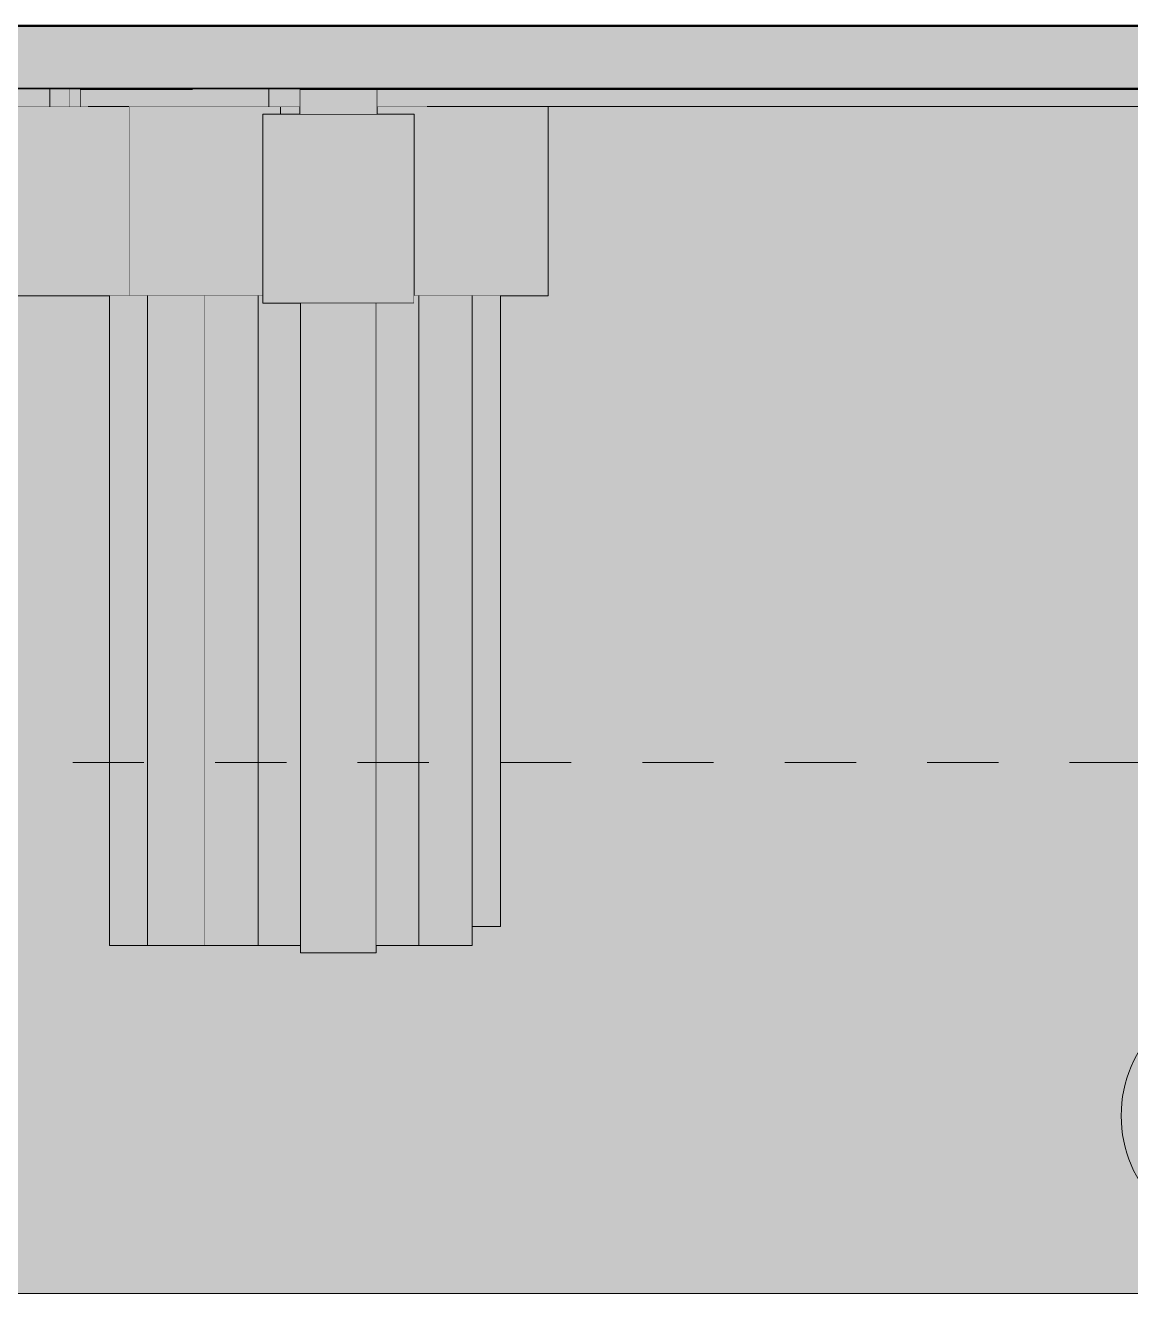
# Model space of a CAD drawing. Header units: millimetres. Extents: x -46169 to 228156, y -86316 to 18123.
# Drawn here: x 161364 to 165745, y -86316 to -81289 of the extents above; entities that cross this region are included whole.
import ezdxf
from ezdxf.enums import TextEntityAlignment as Align

# ---------------------------------------------------------------- set-up
doc = ezdxf.new("R2010")
doc.units = ezdxf.units.MM
doc.header["$MEASUREMENT"] = 0
doc.linetypes.add('Dashed', pattern=[2822.222233, 1411.111116, -1411.111116])
doc.linetypes.add('Wipeout_Contour', pattern=[1000, 0, -1000])
for name, color, linetype, lineweight, true_color in [('0_Pen_No__105', 7, 'Continuous', 15, 0xa6a6a6), ('A-230-M_FLOOR.IFC Import_Pen_No__109', 7, 'Continuous', 15, 0xa6a6a6), ('A-230-M_FLOOR.IFC Import_Pen_No__29', 7, 'Continuous', 50, 0x2a2a2a), ('New_A-15-MG_Structural_Grid_Phase_2_Pen_No__222', 7, 'Continuous', 13, 0x65af33)]:
    doc.layers.add(name, color=color, linetype=linetype, lineweight=lineweight, true_color=true_color)
for name, color, linetype in [('A-230-M_FLOOR.IFC Import', 7, 'Continuous'), ('New_A-15-MG_Structural_Grid_Phase_2', 7, 'Continuous'), ('New_A-20-M_Floor_Slab', 7, 'Continuous'), ('S-160-M_FOUND.IFC Import', 7, 'Continuous'), ('S-280-M_COLUMN.IFC Import', 7, 'Continuous'), ('S-280-M_STRUCT_FRAME.IFC Import', 7, 'Continuous')]:
    doc.layers.add(name, color=color, linetype=linetype)
for name, color, linetype, lineweight in [('A-95-P_Drawing_Pen_No__1', 7, 'Continuous', 13), ('A-95-P_Drawing_Pen_No__84', 8, 'Continuous', 20), ('New_A-20-M_Floor_Slab_Pen_No__1', 7, 'Continuous', 13), ('S-160-M_FOUND.IFC Import_Pen_No__1', 7, 'Continuous', 13), ('S-160-M_FOUND.IFC Import_Pen_No__4', 7, 'Continuous', 20), ('S-280-M_COLUMN.IFC Import_Pen_No__88', 8, 'Continuous', 20), ('S-280-M_STRUCT_FRAME.IFC Import_Pen_No__4', 7, 'Continuous', 20)]:
    doc.layers.add(name, color=color, linetype=linetype, lineweight=lineweight)
doc.styles.add('GENERATED_STYLE_1', font='')
doc.styles.get('GENERATED_STYLE_1').set_extended_font_data('Swis721 BT')

# ---------------------------------------------------------------- blocks, each defined once
blk = doc.blocks.new('Section Elem_146_1', base_point=(104446.8, -81111))
at = {"color": 254, "linetype": 'Wipeout_Contour', "lineweight": 0, "ltscale": 757399.620549}
blk.add_wipeout([(160483.1, -81290.5), (181470.3, -81290.5), (181470.3, -81190.5), (160483.1, -81190.5)], dxfattribs=at).dxf.layer = 'New_A-20-M_Floor_Slab'
at = {"layer": 'New_A-20-M_Floor_Slab_Pen_No__1', "linetype": 'Continuous', "flags": 128}
blk.add_lwpolyline([(181470.3, -81290.5), (160483.1, -81290.5), (138338.7, -81290.5), (126599.8, -81290.5), (105107.6, -81290.5)], dxfattribs=at)
blk = doc.blocks.new('Section Elem_252_1', base_point=(104446.8, -81111))
at = {"color": 254, "linetype": 'Wipeout_Contour', "lineweight": 0, "ltscale": 1089888.598927667}
blk.add_wipeout([(161774.2, -82361), (162305.1, -82361), (162305.1, -81641), (162375.3, -81641), (162375.3, -81611), (161774.2, -81611)], dxfattribs=at).dxf.layer = 'S-160-M_FOUND.IFC Import'
at = {"color": 254, "linetype": 'Wipeout_Contour', "lineweight": 0, "ltscale": 1094614.229576902}
blk.add_wipeout([(163435.9, -81611), (162758.8, -81611), (162758.8, -81641), (162905.1, -81641), (162905.1, -82361), (163435.9, -82361)], dxfattribs=at).dxf.layer = 'S-160-M_FOUND.IFC Import'
at = {"layer": 'S-160-M_FOUND.IFC Import_Pen_No__4', "linetype": 'Continuous'}
for p, q in [((161774.2, -81611), (161774.2, -82361)), ((162758.8, -81611), (162956.2, -81611)), ((163435.9, -82361), (163435.9, -81611)), ((162305.1, -82361), (161774.2, -82361)), ((163435.9, -82361), (162905.1, -82361))]:
    blk.add_line(p, q, dxfattribs=at)
at = {"color": 254, "linetype": 'Wipeout_Contour', "lineweight": 0, "ltscale": 727086.035925}
blk.add_wipeout([(162451.4, -81611), (162375.3, -81611), (162375.3, -81641), (162451.4, -81641)], dxfattribs=at).dxf.layer = 'S-160-M_FOUND.IFC Import'
at = {"layer": 'S-160-M_FOUND.IFC Import_Pen_No__4', "linetype": 'Continuous'}
for p, q in [((161774.2, -81611), (162375.3, -81611)), ((162375.3, -81611), (162451.4, -81611)), ((162375.3, -81641), (162375.3, -81611))]:
    blk.add_line(p, q, dxfattribs=at)
blk = doc.blocks.new('Section Elem_253_1', base_point=(104446.8, -81111))
at = {"color": 254, "linetype": 'Wipeout_Contour', "lineweight": 0, "ltscale": 729942.351597}
blk.add_wipeout([(162074.7, -82361), (162074.7, -84936), (162286.9, -84936), (162286.9, -82361)], dxfattribs=at).dxf.layer = 'S-160-M_FOUND.IFC Import'
at = {"layer": 'S-160-M_FOUND.IFC Import_Pen_No__1', "linetype": 'Continuous'}
blk.add_line((162074.7, -84936), (162074.7, -82361), dxfattribs=at)
at = {"color": 254, "linetype": 'Wipeout_Contour', "lineweight": 0, "ltscale": 1094658.27786701}
blk.add_wipeout([(162286.9, -82361), (162286.9, -84936), (162455.1, -84936), (162455.1, -82391), (162305.1, -82391), (162305.1, -82361)], dxfattribs=at).dxf.layer = 'S-160-M_FOUND.IFC Import'
at = {"layer": 'S-160-M_FOUND.IFC Import_Pen_No__1', "linetype": 'Continuous'}
for p, q in [((162286.9, -84936), (162286.9, -82361)), ((162074.7, -84936), (162286.9, -84936)), ((162286.9, -84936), (162455.1, -84936))]:
    blk.add_line(p, q, dxfattribs=at)
blk = doc.blocks.new('Section Elem_254_1', base_point=(104446.8, -81111))
at = {"color": 254, "linetype": 'Wipeout_Contour', "lineweight": 0, "ltscale": 722206.786886}
blk.add_wipeout([(160651.1, -82361), (161076.1, -82361), (161076.1, -81611), (160651.1, -81611)], dxfattribs=at).dxf.layer = 'S-160-M_FOUND.IFC Import'
at = {"layer": 'S-160-M_FOUND.IFC Import_Pen_No__4', "linetype": 'Continuous'}
blk.add_line((160651.1, -81611), (160651.1, -82361), dxfattribs=at)
at = {"color": 254, "linetype": 'Wipeout_Contour', "lineweight": 0, "ltscale": 724208.980409}
blk.add_wipeout([(161076.1, -82361), (161774.2, -82361), (161774.2, -81611), (161076.1, -81611)], dxfattribs=at).dxf.layer = 'S-160-M_FOUND.IFC Import'
at = {"layer": 'S-160-M_FOUND.IFC Import_Pen_No__4', "linetype": 'Continuous'}
for p, q in [((160651.1, -81611), (161076.1, -81611)), ((161076.1, -81611), (161613, -81611)), ((161076.1, -82361), (161076.1, -81611)), ((161076.1, -82361), (160651.1, -82361)), ((161774.2, -82361), (161076.1, -82361))]:
    blk.add_line(p, q, dxfattribs=at)
blk = doc.blocks.new('Section Elem_258_1', base_point=(104446.8, -81111))
at = {"color": 254, "linetype": 'Wipeout_Contour', "lineweight": 0, "ltscale": 728474.075479}
blk.add_wipeout([(162905.1, -81641), (162305.1, -81641), (162305.1, -82391), (162905.1, -82391)], dxfattribs=at).dxf.layer = 'S-160-M_FOUND.IFC Import'
at = {"layer": 'S-160-M_FOUND.IFC Import_Pen_No__4', "linetype": 'Continuous'}
for p, q in [((162305.1, -81641), (162905.1, -81641)), ((162305.1, -81641), (162305.1, -82391)), ((162905.1, -82391), (162905.1, -81641)), ((162905.1, -82391), (162305.1, -82391))]:
    blk.add_line(p, q, dxfattribs=at)
blk = doc.blocks.new('Section Elem_259_1', base_point=(104446.8, -81111))
at = {"color": 254, "linetype": 'Wipeout_Contour', "lineweight": 0, "ltscale": 731505.922603}
blk.add_wipeout([(162455.1, -82391), (162455.1, -84966), (162755.1, -84966), (162755.1, -82391)], dxfattribs=at).dxf.layer = 'S-160-M_FOUND.IFC Import'
at = {"layer": 'S-160-M_FOUND.IFC Import_Pen_No__1', "linetype": 'Continuous'}
for p, q in [((162455.1, -84966), (162455.1, -82391)), ((162755.1, -84966), (162755.1, -82391)), ((162455.1, -84966), (162755.1, -84966))]:
    blk.add_line(p, q, dxfattribs=at)
blk = doc.blocks.new('Section Elem_263_1', base_point=(104446.8, -81111))
at = {"color": 254, "linetype": 'Wipeout_Contour', "lineweight": 0, "ltscale": 727170.856424}
blk.add_wipeout([(162451.4, -81291), (162758.8, -81291), (162758.8, -81290.5), (162451.4, -81290.5)], dxfattribs=at).dxf.layer = 'S-280-M_COLUMN.IFC Import'
at = {"color": 254, "linetype": 'Wipeout_Contour', "lineweight": 0, "ltscale": 727708.712973}
blk.add_wipeout([(162451.4, -81541), (162451.4, -81641), (162758.8, -81641), (162758.8, -81541)], dxfattribs=at).dxf.layer = 'S-280-M_COLUMN.IFC Import'
at = {"layer": 'S-280-M_COLUMN.IFC Import_Pen_No__88', "linetype": 'Continuous'}
for p, q in [((162451.4, -81290.5), (162451.4, -81291)), ((162758.8, -81290.5), (162758.8, -81291)), ((162451.4, -81541), (162451.4, -81641)), ((162758.8, -81541), (162758.8, -81641))]:
    blk.add_line(p, q, dxfattribs=at)
blk = doc.blocks.new('Section Elem_288_1', base_point=(104446.8, -81111))
at = {"color": 254, "linetype": 'Wipeout_Contour', "lineweight": 0, "ltscale": 733469.011023}
blk.add_wipeout([(163247.9, -82361), (163135.4, -82361), (163135.4, -84861), (163247.9, -84861)], dxfattribs=at).dxf.layer = 'S-160-M_FOUND.IFC Import'
at = {"layer": 'S-160-M_FOUND.IFC Import_Pen_No__4', "linetype": 'Continuous'}
for q in [(163247.9, -82361), (163135.4, -84861)]:
    blk.add_line((163247.9, -84861), q, dxfattribs=at)
blk = doc.blocks.new('Section Elem_313_1', base_point=(104446.8, -81111))
at = {"color": 254, "linetype": 'Wipeout_Contour', "lineweight": 0, "ltscale": 728492.723852}
blk.add_wipeout([(161697.9, -84936), (161847.9, -84936), (161847.9, -82361), (161697.9, -82361)], dxfattribs=at).dxf.layer = 'S-160-M_FOUND.IFC Import'
at = {"layer": 'S-160-M_FOUND.IFC Import_Pen_No__1', "linetype": 'Continuous'}
blk.add_line((161697.9, -84936), (161697.9, -82361), dxfattribs=at)
at = {"color": 254, "linetype": 'Wipeout_Contour', "lineweight": 0, "ltscale": 729162.2465}
blk.add_wipeout([(161847.9, -84936), (162074.7, -84936), (162074.7, -82361), (161847.9, -82361)], dxfattribs=at).dxf.layer = 'S-160-M_FOUND.IFC Import'
at = {"layer": 'S-160-M_FOUND.IFC Import_Pen_No__1', "linetype": 'Continuous'}
for p, q in [((161847.9, -84936), (161847.9, -82361)), ((161697.9, -84936), (161847.9, -84936)), ((161847.9, -84936), (162074.7, -84936))]:
    blk.add_line(p, q, dxfattribs=at)
blk = doc.blocks.new('Section Elem_315_1', base_point=(104446.8, -81111))
at = {"color": 254, "linetype": 'Wipeout_Contour', "lineweight": 0, "ltscale": 1097392.662589046}
blk.add_wipeout([(162755.1, -84936), (162923.3, -84936), (162923.3, -82361), (162905.1, -82361), (162905.1, -82391), (162755.1, -82391)], dxfattribs=at).dxf.layer = 'S-160-M_FOUND.IFC Import'
at = {"color": 254, "linetype": 'Wipeout_Contour', "lineweight": 0, "ltscale": 732960.475314}
blk.add_wipeout([(162923.3, -82361), (162923.3, -84936), (163135.4, -84936), (163135.4, -82361)], dxfattribs=at).dxf.layer = 'S-160-M_FOUND.IFC Import'
at = {"layer": 'S-160-M_FOUND.IFC Import_Pen_No__1', "linetype": 'Continuous'}
for p, q in [((162923.3, -84936), (162923.3, -82361)), ((163135.4, -84936), (163135.4, -82361)), ((162755.1, -84936), (162923.3, -84936)), ((162923.3, -84936), (163135.4, -84936))]:
    blk.add_line(p, q, dxfattribs=at)
blk = doc.blocks.new('Section Elem_324_1', base_point=(104446.8, -81111))
at = {"layer": 'S-160-M_FOUND.IFC Import_Pen_No__1', "linetype": 'Continuous'}
for p, q in [((162326.9, -81291), (162326.9, -81290.5)), ((162326.9, -81611), (162326.9, -81541))]:
    blk.add_line(p, q, dxfattribs=at)
at = {"color": 254, "linetype": 'Wipeout_Contour', "lineweight": 0, "ltscale": 724305.965263}
blk.add_wipeout([(161581, -81291), (162026.8, -81291), (162026.8, -81290.5), (161581, -81290.5)], dxfattribs=at).dxf.layer = 'S-160-M_FOUND.IFC Import'
at = {"color": 254, "linetype": 'Wipeout_Contour', "lineweight": 0, "ltscale": 724818.9233}
blk.add_wipeout([(161581, -81611), (162026.8, -81611), (162026.8, -81541), (161581, -81541)], dxfattribs=at).dxf.layer = 'S-160-M_FOUND.IFC Import'
at = {"layer": 'S-160-M_FOUND.IFC Import_Pen_No__1', "linetype": 'Continuous'}
for p, q in [((161581, -81291), (161581, -81290.5)), ((161581, -81611), (161581, -81541)), ((161613, -81611), (161774.2, -81611))]:
    blk.add_line(p, q, dxfattribs=at)
blk = doc.blocks.new('Section Elem_363_1', base_point=(104446.8, -81111))
at = {"color": 254, "linetype": 'Wipeout_Contour', "lineweight": 0, "ltscale": 733432.600982}
blk.add_wipeout([(165944.9, -81290.5), (162758.8, -81290.5), (162758.8, -81291), (165944.9, -81291)], dxfattribs=at).dxf.layer = 'S-280-M_STRUCT_FRAME.IFC Import'
at = {"color": 254, "linetype": 'Wipeout_Contour', "lineweight": 0, "ltscale": 733939.210364}
blk.add_wipeout([(165944.9, -81541), (162758.8, -81541), (162758.8, -81611), (165944.9, -81611)], dxfattribs=at).dxf.layer = 'S-280-M_STRUCT_FRAME.IFC Import'
at = {"layer": 'S-280-M_STRUCT_FRAME.IFC Import_Pen_No__4', "linetype": 'Continuous'}
for p, q in [((165944.9, -81290.5), (165944.9, -81291)), ((165944.9, -81541), (165944.9, -81611)), ((165782.4, -81611), (162956.2, -81611))]:
    blk.add_line(p, q, dxfattribs=at)
blk = doc.blocks.new('Section Elem_368_1', base_point=(104446.8, -81111))
at = {"color": 254, "linetype": 'Wipeout_Contour', "lineweight": 0, "ltscale": 758229.6749}
blk.add_wipeout([(160483.1, -81541), (181759.5, -81541), (181759.5, -81291), (160483.1, -81291)], dxfattribs=at).dxf.layer = 'A-230-M_FLOOR.IFC Import'
at = {"layer": 'A-230-M_FLOOR.IFC Import_Pen_No__109', "linetype": 'Continuous'}
h = blk.add_hatch(dxfattribs=at)
h.set_pattern_fill('Lightweight_Concrete_0001', color=256, style=0, pattern_type=2)
h.set_pattern_definition([(0, (104446.8, -81110.96), (0, 779.423), [48.75, -401.25]), (0, (104671.8, -80721.25), (0, 779.423), [48.75, -401.25]), (60, (104446.8, -81110.96), (-675, 389.7114), [48.75, -401.25]), (60, (104896.8, -81110.96), (-675, 389.7114), [48.75, -401.25]), (120, (104495.5, -81110.96), (675, 389.7114), [48.75, -401.25]), (120, (104945.5, -81110.96), (675, 389.7114), [48.75, -401.25]), (0, (104446.78, -81035.96), (0, 150), [0, -150, 0, -225]), (45, (104521.78, -81035.96), (-106.06602, 106.06602), [0, -112.5, 0, -187.5])])
h.paths.add_polyline_path([(160483.1, -81541), (181759.5, -81541), (181759.5, -81291), (160483.1, -81291)])
at = {"layer": 'A-230-M_FLOOR.IFC Import_Pen_No__29', "linetype": 'Continuous', "flags": 128}
for points in [[(181397.8, -81291), (160483.1, -81291), (138338.7, -81291), (126599.8, -81291), (105107.6, -81291)], [(181759.5, -81541), (160483.1, -81541), (159497.9, -81541)]]:
    blk.add_lwpolyline(points, dxfattribs=at)
blk = doc.blocks.new('Section Elem_371_1', base_point=(104446.8, -81111))
at = {"color": 254, "linetype": 'Wipeout_Contour', "lineweight": 0, "ltscale": 723434.077323}
blk.add_wipeout([(161539, -81291), (161581, -81291), (161581, -81290.5), (161539, -81290.5)], dxfattribs=at).dxf.layer = 'S-280-M_STRUCT_FRAME.IFC Import'
at = {"color": 254, "linetype": 'Wipeout_Contour', "lineweight": 0, "ltscale": 726401.204039}
blk.add_wipeout([(162328.5, -81290.5), (162328.5, -81291), (162451.4, -81291), (162451.4, -81290.5)], dxfattribs=at).dxf.layer = 'S-280-M_STRUCT_FRAME.IFC Import'
at = {"color": 254, "linetype": 'Wipeout_Contour', "lineweight": 0, "ltscale": 723947.652526}
blk.add_wipeout([(161539, -81611), (161581, -81611), (161581, -81541), (161539, -81541)], dxfattribs=at).dxf.layer = 'S-280-M_STRUCT_FRAME.IFC Import'
at = {"color": 254, "linetype": 'Wipeout_Contour', "lineweight": 0, "ltscale": 726912.682863}
blk.add_wipeout([(162328.5, -81611), (162451.4, -81611), (162451.4, -81541), (162328.5, -81541)], dxfattribs=at).dxf.layer = 'S-280-M_STRUCT_FRAME.IFC Import'
at = {"layer": 'S-280-M_STRUCT_FRAME.IFC Import_Pen_No__4', "linetype": 'Continuous'}
for p, q in [((161539, -81291), (161539, -81290.5)), ((161539, -81611), (161539, -81541))]:
    blk.add_line(p, q, dxfattribs=at)
at = {"color": 254, "linetype": 'Wipeout_Contour', "lineweight": 0, "ltscale": 725642.10612}
blk.add_wipeout([(162328.5, -81290.5), (162026.8, -81290.5), (162026.8, -81291), (162328.5, -81291)], dxfattribs=at).dxf.layer = 'S-280-M_STRUCT_FRAME.IFC Import'
at = {"color": 254, "linetype": 'Wipeout_Contour', "lineweight": 0, "ltscale": 907551.086997}
blk.add_wipeout([(162026.8, -81611), (162328.5, -81611), (162328.5, -81541), (162036.6, -81541), (162026.8, -81541)], dxfattribs=at).dxf.layer = 'S-280-M_STRUCT_FRAME.IFC Import'
at = {"layer": 'S-280-M_STRUCT_FRAME.IFC Import_Pen_No__4', "linetype": 'Continuous'}
for p, q in [((162328.5, -81290.5), (162328.5, -81291)), ((162328.5, -81541), (162328.5, -81611))]:
    blk.add_line(p, q, dxfattribs=at)
blk = doc.blocks.new('Section Elem_372_1', base_point=(104446.8, -81111))
at = {"color": 254, "linetype": 'Wipeout_Contour', "lineweight": 0, "ltscale": 896462.396611}
blk.add_wipeout([(160483.1, -81290.5), (159206, -81290.5), (159206, -81291), (159644.8, -81291), (160483.1, -81291)], dxfattribs=at).dxf.layer = 'S-280-M_STRUCT_FRAME.IFC Import'
at = {"color": 254, "linetype": 'Wipeout_Contour', "lineweight": 0, "ltscale": 723219.354594}
blk.add_wipeout([(161460.8, -81291), (161539, -81291), (161539, -81290.5), (161460.8, -81290.5)], dxfattribs=at).dxf.layer = 'S-280-M_STRUCT_FRAME.IFC Import'
at = {"color": 254, "linetype": 'Wipeout_Contour', "lineweight": 0, "ltscale": 897393.916248}
blk.add_wipeout([(159427.9, -81611), (160483.1, -81611), (160483.1, -81541), (159497.9, -81541), (159436.3, -81602.6)], dxfattribs=at).dxf.layer = 'S-280-M_STRUCT_FRAME.IFC Import'
at = {"color": 254, "linetype": 'Wipeout_Contour', "lineweight": 0, "ltscale": 723733.082193}
blk.add_wipeout([(161460.8, -81611), (161539, -81611), (161539, -81541), (161460.8, -81541)], dxfattribs=at).dxf.layer = 'S-280-M_STRUCT_FRAME.IFC Import'
at = {"layer": 'S-280-M_STRUCT_FRAME.IFC Import_Pen_No__4', "linetype": 'Continuous'}
for p, q in [((159206, -81291), (159206, -81290.5)), ((160483.1, -81611), (159451.6, -81611))]:
    blk.add_line(p, q, dxfattribs=at)
at = {"color": 254, "linetype": 'Wipeout_Contour', "lineweight": 0, "ltscale": 721397.437684}
blk.add_wipeout([(160518.5, -81290.5), (160518.5, -81291), (161460.8, -81291), (161460.8, -81290.5)], dxfattribs=at).dxf.layer = 'S-280-M_STRUCT_FRAME.IFC Import'
at = {"color": 254, "linetype": 'Wipeout_Contour', "lineweight": 0, "ltscale": 902639.171541}
blk.add_wipeout([(160518.5, -81541), (160518.5, -81611), (161460.8, -81611), (161460.8, -81541), (161286.7, -81541)], dxfattribs=at).dxf.layer = 'S-280-M_STRUCT_FRAME.IFC Import'
at = {"layer": 'S-280-M_STRUCT_FRAME.IFC Import_Pen_No__4', "linetype": 'Continuous'}
for p, q in [((161460.8, -81290.5), (161460.8, -81291)), ((161460.8, -81541), (161460.8, -81611)), ((160651.1, -81611), (160518.5, -81611))]:
    blk.add_line(p, q, dxfattribs=at)
blk = doc.blocks.new('Standard grid marker[10]_1', base_point=(166207.5, -59706.3))
at = {"layer": 'New_A-15-MG_Structural_Grid_Phase_2_Pen_No__222', "linetype": 'Continuous'}
blk.add_circle((166207.5, -85611), 500, dxfattribs=at)
at = {"layer": 'New_A-15-MG_Structural_Grid_Phase_2_Pen_No__222', "style": 'GENERATED_STYLE_1'}
for tag, p in [('AC_MarkerText_1_0', (166207.5, -59162.9)), ('AC_MarkerText_1_1', (166207.5, -85567.6))]:
    blk.add_attdef(tag, text='', height=350, rotation=360, dxfattribs=at).set_placement(p, align=Align.MIDDLE_CENTER)
blk = doc.blocks.new('A03 Atrium Longitudinal Section_STORY_MARKER', base_point=(104446.8, -81111))
at = {"layer": '0_Pen_No__105', "linetype": 'Dashed', "ltscale": 0.2}
blk.add_line((105107.6, -84211), (184115, -84211), dxfattribs=at)

msp = doc.modelspace()

# ---------------------------------------------------------------- block references
at = {"layer": 'New_A-20-M_Floor_Slab'}
msp.add_blockref('Section Elem_146_1', (104446.8, -81111), dxfattribs=at)
at = {"layer": 'S-160-M_FOUND.IFC Import'}
msp.add_blockref('Section Elem_252_1', (104446.8, -81111), dxfattribs=at)

# ---------------------------------------------------------------- next in the draw order: block references
for name in ['Section Elem_254_1', 'Section Elem_253_1', 'Section Elem_288_1']:
    msp.add_blockref(name, (104446.8, -81111), dxfattribs=at)

# ---------------------------------------------------------------- next in the draw order: block references
for name in ['Section Elem_324_1', 'Section Elem_258_1', 'Section Elem_313_1']:
    msp.add_blockref(name, (104446.8, -81111), dxfattribs=at)

# ---------------------------------------------------------------- next in the draw order: block references
msp.add_blockref('Section Elem_259_1', (104446.8, -81111), dxfattribs=at)
at = {"layer": 'S-280-M_COLUMN.IFC Import'}
msp.add_blockref('Section Elem_263_1', (104446.8, -81111), dxfattribs=at)

# ---------------------------------------------------------------- next in the draw order: block references
at = {"layer": 'S-160-M_FOUND.IFC Import'}
msp.add_blockref('Section Elem_315_1', (104446.8, -81111), dxfattribs=at)
at = {"layer": 'S-280-M_STRUCT_FRAME.IFC Import'}
msp.add_blockref('Section Elem_363_1', (104446.8, -81111), dxfattribs=at)

# ---------------------------------------------------------------- next in the draw order: block references
at = {"layer": 'A-230-M_FLOOR.IFC Import'}
msp.add_blockref('Section Elem_368_1', (104446.8, -81111), dxfattribs=at)

# ---------------------------------------------------------------- next in the draw order: block references
at = {"layer": 'New_A-15-MG_Structural_Grid_Phase_2', "color": 8, "linetype": 'Continuous', "lineweight": 15}
msp.add_blockref('Standard grid marker[10]_1', (166207.5, -59706.3), dxfattribs=at)
at = {"layer": 'S-280-M_STRUCT_FRAME.IFC Import'}
msp.add_blockref('Section Elem_371_1', (104446.8, -81111), dxfattribs=at)

# ---------------------------------------------------------------- next in the draw order: block references
msp.add_blockref('Section Elem_372_1', (104446.8, -81111), dxfattribs=at)

# ---------------------------------------------------------------- next in the draw order: hatches: boundary and pattern name
at = {"layer": 'A-95-P_Drawing_Pen_No__84', "linetype": 'Continuous'}
msp.add_hatch(color=256, dxfattribs=at).paths.add_polyline_path([(102971.5, -81111.1), (105107.6, -81110.9), (105107.6, -81541), (181028.1, -81541), (181028.1, -82041), (181759.5, -82041), (181759.5, -81111), (183691.7, -81111), (183691.7, -86316.2), (102971.5, -86316.2)])

# ---------------------------------------------------------------- next in the draw order: linework, layer by layer
at = {"layer": 'A-95-P_Drawing_Pen_No__1', "linetype": 'Continuous', "flags": 128}
msp.add_lwpolyline([(102971.5, -81111.1), (105107.6, -81110.9), (105107.6, -81541), (181028.1, -81541), (181028.1, -82041), (181759.5, -82041), (181759.5, -81111), (183691.7, -81111), (183691.7, -86316.2), (102971.5, -86316.2)], close=True, dxfattribs=at)

# ---------------------------------------------------------------- next in the draw order: block references
at = {"linetype": 'Continuous', "lineweight": 0}
msp.add_blockref('A03 Atrium Longitudinal Section_STORY_MARKER', (104446.8, -81111), dxfattribs=at)

doc.saveas('drawing.dxf')
